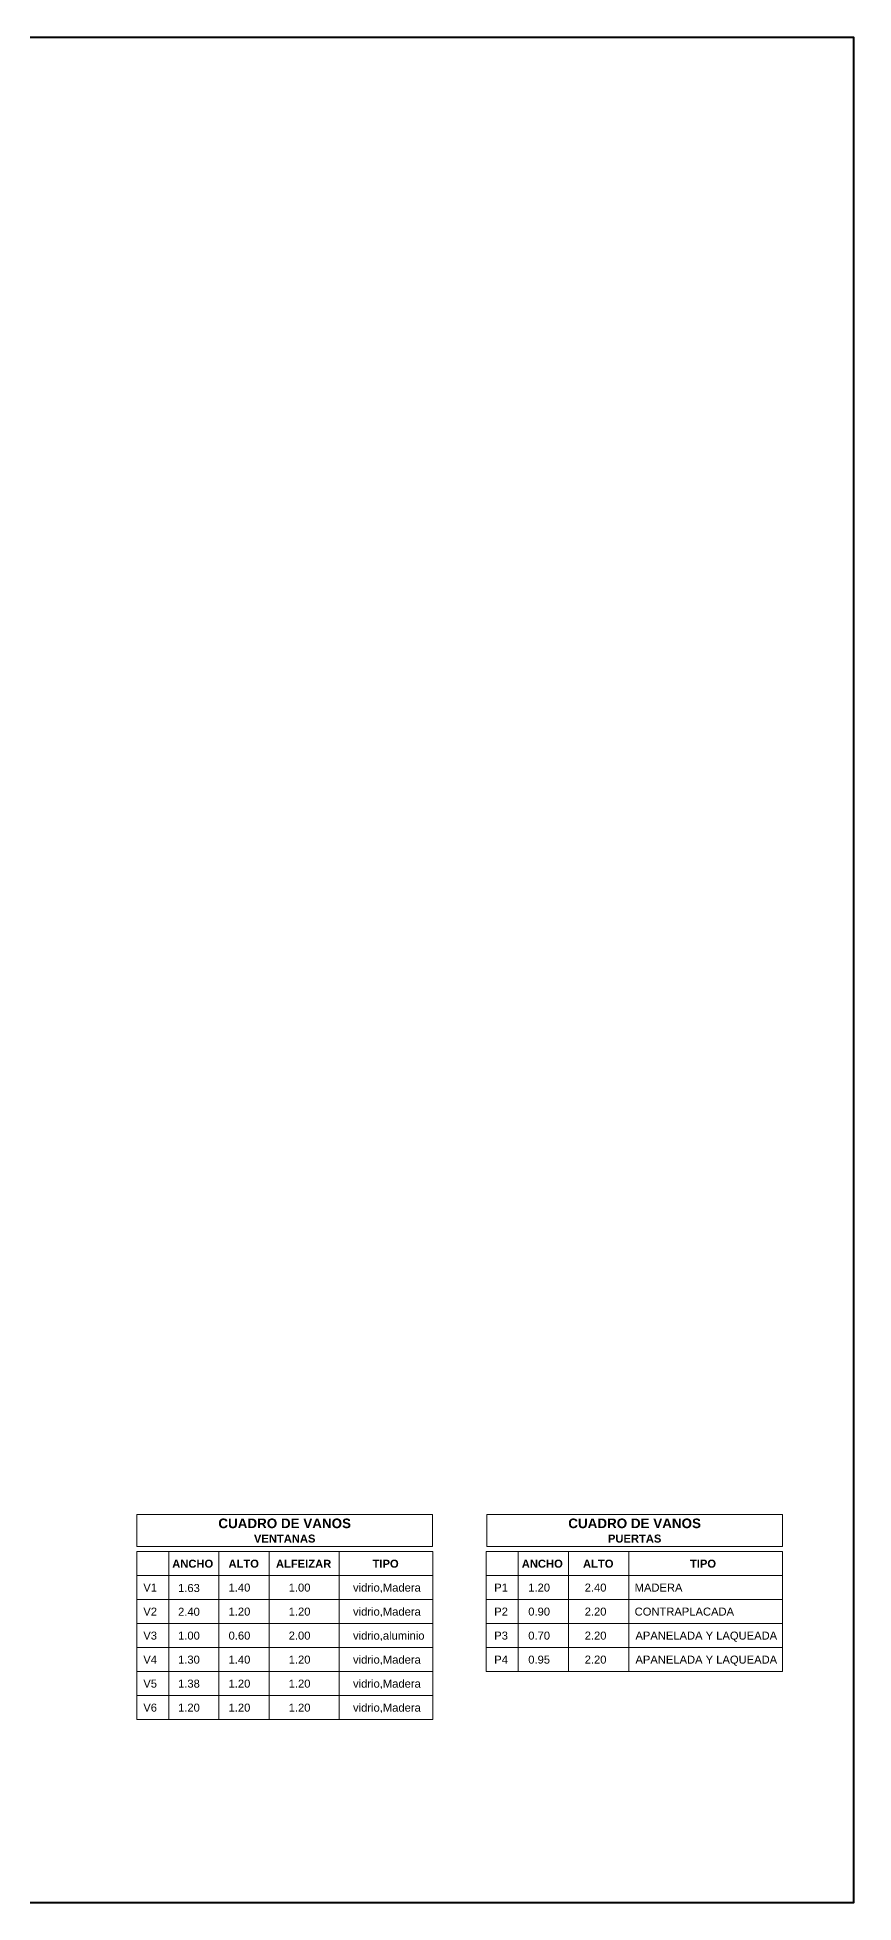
# Model space of a CAD drawing. Extents: x -23.8 to 23.6, y 264.2 to 287.5.
# Drawn here: x 13.35 to 23.55, y 264.17 to 287.48 of the extents above; entities that cross this region are included whole.
import ezdxf

# ---------------------------------------------------------------- set-up
doc = ezdxf.new("R2010")
doc.units = 0
doc.header["$LTSCALE"] = 4
doc.layers.add('CUADRO', color=40, linetype='CONTINUOUS', lineweight=9)
doc.layers.add('HOJA', color=8, linetype='CONTINUOUS', lineweight=40)
doc.layers.add('TEXTO', color=7, linetype='CONTINUOUS')
doc.styles.add('ROMAND', font='arial.ttf')
doc.styles.get("Standard").update_dxf_attribs({"font": 'arial.ttf'})

msp = doc.modelspace()

# ---------------------------------------------------------------- linework, layer by layer
at = {"layer": 'CUADRO'}
for p, q in [((14.596, 268.562), (18.296, 268.562)), ((14.596, 268.562), (14.596, 266.462)), ((14.996, 268.562), (14.996, 266.462)), ((15.623, 268.562), (15.623, 266.462)), ((16.25, 268.562), (16.25, 266.462)), ((17.127, 268.562), (17.127, 266.462)), ((18.296, 268.562), (18.296, 266.462)), ((18.296, 268.562), (18.296, 266.462)), ((18.963, 268.562), (18.963, 267.062)), ((18.963, 268.562), (22.663, 268.562)), ((19.363, 268.562), (19.363, 267.062)), ((19.991, 268.562), (19.991, 267.062)), ((20.743, 268.562), (20.743, 267.062)), ((22.663, 268.562), (22.663, 267.062)), ((14.596, 268.262), (18.296, 268.262)), ((18.963, 268.262), (22.663, 268.262)), ((14.596, 267.962), (18.296, 267.962)), ((18.963, 267.962), (22.663, 267.962)), ((14.596, 267.662), (18.296, 267.662)), ((18.963, 267.662), (22.663, 267.662)), ((14.596, 267.362), (18.296, 267.362)), ((18.963, 267.362), (22.663, 267.362)), ((18.963, 267.362), (22.663, 267.362)), ((14.596, 267.062), (18.296, 267.062)), ((18.963, 267.062), (22.663, 267.062)), ((14.596, 266.762), (18.296, 266.762)), ((14.596, 266.462), (18.296, 266.462))]:
    msp.add_line(p, q, dxfattribs=at)
at = {"layer": 'CUADRO', "color": 5}
for points in [[(14.597, 269.024), (18.292, 269.024), (18.292, 268.624), (14.597, 268.624)], [(18.97, 268.624), (22.665, 268.624), (22.665, 269.024), (18.97, 269.024)]]:
    msp.add_lwpolyline(points, close=True, dxfattribs=at)
at = {"layer": 'HOJA'}
msp.add_lwpolyline([(-23.822, 287.484), (23.553, 287.484), (23.553, 264.174), (-23.822, 264.174)], close=True, dxfattribs=at)

# ---------------------------------------------------------------- texts
at = {"layer": 'TEXTO'}
for s, p in [('V1', (14.679, 268.062)), ('1.63', (15.113, 268.057)), ('1.40', (15.744, 268.062)), ('1.00', (16.495, 268.062)), ('vidrio,Madera', (17.299, 268.062)), ('P1', (19.063, 268.062)), ('1.20', (19.488, 268.062)), ('2.40', (20.193, 268.062)), ('MADERA', (20.817, 268.062)), ('V2', (14.679, 267.762)), ('2.40', (15.113, 267.76)), ('1.20', (15.744, 267.762)), ('1.20', (16.495, 267.762)), ('vidrio,Madera', (17.299, 267.762)), ('P2', (19.063, 267.762)), ('0.90', (19.488, 267.762)), ('2.20', (20.193, 267.762)), ('CONTRAPLACADA', (20.817, 267.762)), ('V3', (14.679, 267.462)), ('1.00', (15.113, 267.462)), ('0.60', (15.744, 267.462)), ('2.00', (16.495, 267.462)), ('vidrio,aluminio', (17.299, 267.462)), ('P3', (19.063, 267.462)), ('0.70', (19.488, 267.462)), ('2.20', (20.193, 267.462)), ('APANELADA Y LAQUEADA', (20.827, 267.462)), ('V4', (14.679, 267.162)), ('1.30', (15.113, 267.162)), ('1.40', (15.744, 267.162)), ('1.20', (16.495, 267.162)), ('vidrio,Madera', (17.299, 267.162)), ('P4', (19.063, 267.162)), ('0.95', (19.488, 267.162)), ('2.20', (20.193, 267.162)), ('APANELADA Y LAQUEADA', (20.827, 267.162)), ('V5', (14.679, 266.862)), ('1.38', (15.113, 266.862)), ('1.20', (15.744, 266.862)), ('1.20', (16.495, 266.862)), ('vidrio,Madera', (17.299, 266.862)), ('V6', (14.679, 266.562)), ('1.20', (15.113, 266.562)), ('1.20', (15.744, 266.562)), ('1.20', (16.495, 266.562)), ('vidrio,Madera', (17.299, 266.562))]:
    msp.add_text(s, height=0.1, dxfattribs=at).set_placement(p)
at = {"layer": 'TEXTO', "color": 4, "char_height": 0.12, "attachment_point": 5, "style": 'ROMAND'}
for s, insert in [('{\\fArial|b1|i0|c0|p34;CUADRO DE VANOS \\P\\H0.83333x;\\C2;VENTANAS}', (16.445, 268.824)), ('\\pxqc;{\\fArial|b1|i0|c0|p34;CUADRO DE VANOS \\P\\H0.83333x;\\C2;PUERTAS}', (20.817, 268.824))]:
    msp.add_mtext(s, dxfattribs=dict(at, insert=insert))
at = {"layer": 'TEXTO', "char_height": 0.1, "attachment_point": 5}
for s, insert in [('{\\fArial|b1|i0|c0|p34;\\C1;ANCHO}', (15.296, 268.41)), ('{\\fArial|b1|i0|c0|p34;\\C1;ALTO}', (15.933, 268.41)), ('{\\fArial|b1|i0|c0|p34;\\C1;ALFEIZAR}', (16.681, 268.41)), ('{\\fArial|b1|i0|c0|p34;\\C1;TIPO}', (17.706, 268.41)), ('{\\fArial|b1|i0|c0|p34;\\C1;ANCHO}', (19.663, 268.41)), ('{\\fArial|b1|i0|c0|p34;\\C1;ALTO}', (20.362, 268.41)), ('{\\fArial|b1|i0|c0|p34;\\C1;TIPO}', (21.671, 268.41))]:
    msp.add_mtext(s, dxfattribs=dict(at, insert=insert))

doc.saveas('drawing.dxf')
